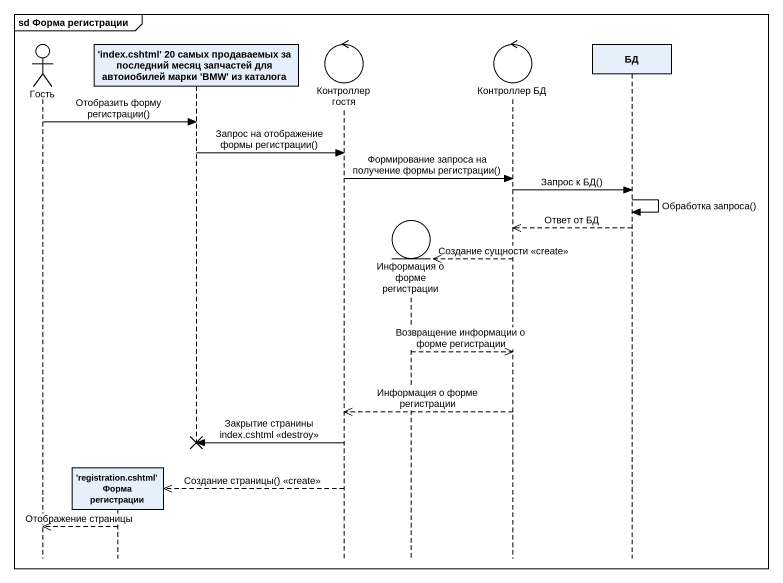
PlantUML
@startuml
mainframe sd Форма регистрации
hide footbox
actor Гость
participant "'registration.cshtml' Форма регистрации" as registration_cshtml_Форма
participant "'index.cshtml' 20 самых продаваемых за последний месяц запчастей для автоиобилей марки 'BMW' из каталога" as index_cshtml_20_самых
control "Контроллер гостя" as Контроллер_гостя
entity "Информация о форме регистрации" as Информация_о_форме
control "Контроллер БД" as Контроллер_БД
participant БД

Гость -> index_cshtml_20_самых : Отобразить форму регистрации()
index_cshtml_20_самых -> Контроллер_гостя : Запрос на отображение формы регистрации()
Контроллер_гостя -> Контроллер_БД : Формирование запроса на получение формы регистрации()
Контроллер_БД -> БД : Запрос к БД()
БД -> БД : Обработка запроса()
БД -->> Контроллер_БД : Ответ от БД
Контроллер_БД -->> Информация_о_форме ** : Создание сущности <<create>>
Информация_о_форме -->> Контроллер_БД : Возвращение информации о форме регистрации
Контроллер_БД -->> Контроллер_гостя : Информация о форме регистрации
Контроллер_гостя -> index_cshtml_20_самых !! : Закрытие странины index.cshtml <<destroy>>
Контроллер_гостя -->> registration_cshtml_Форма ** : Создание страницы() <<create>>
registration_cshtml_Форма -->> Гость : Отображение страницы
@enduml
